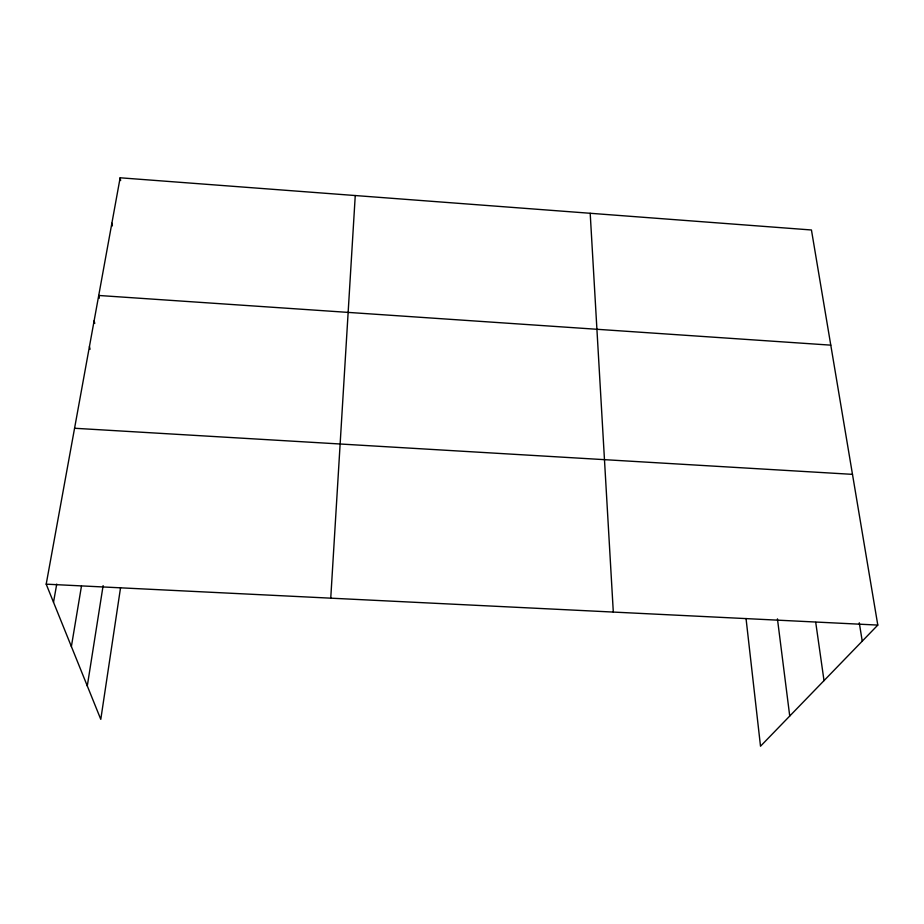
<?xml version="1.0" encoding="UTF-8"?>
<svg xmlns="http://www.w3.org/2000/svg" width="924" height="924" viewBox="0 0 924 924"><rect width="100%" height="100%" fill="white"/><g stroke="black" fill="none" stroke-linecap="round" stroke-linejoin="round"><path stroke-width="1.39" d="M330.746 598.163L355.255 195.542M120.547 587.745L100.785 719.346L46.2 584.164L120.143 177.789L811.445 229.984L877.8 625.086L760.51 746.211L746.038 618.514M87.295 685.954L103.118 585.631M71.379 646.546L81.439 586.266M53.511 602.275L56.745 584.06M46.2 584.164L877.8 625.086M74.567 428.262L852.482 474.358M830.78 345.149L98.729 295.472L99.33 298.198M89.432 346.616L90.067 349.26M94.133 320.732L94.756 323.412M111.885 223.215L112.393 225.906M120.143 177.789L120.628 180.538M859.285 622.776L862.231 641.152M815.73 622.383L824.012 680.63M777.442 618.861L789.731 716.031M590.193 213.282L613.305 612.069"/></g></svg>
